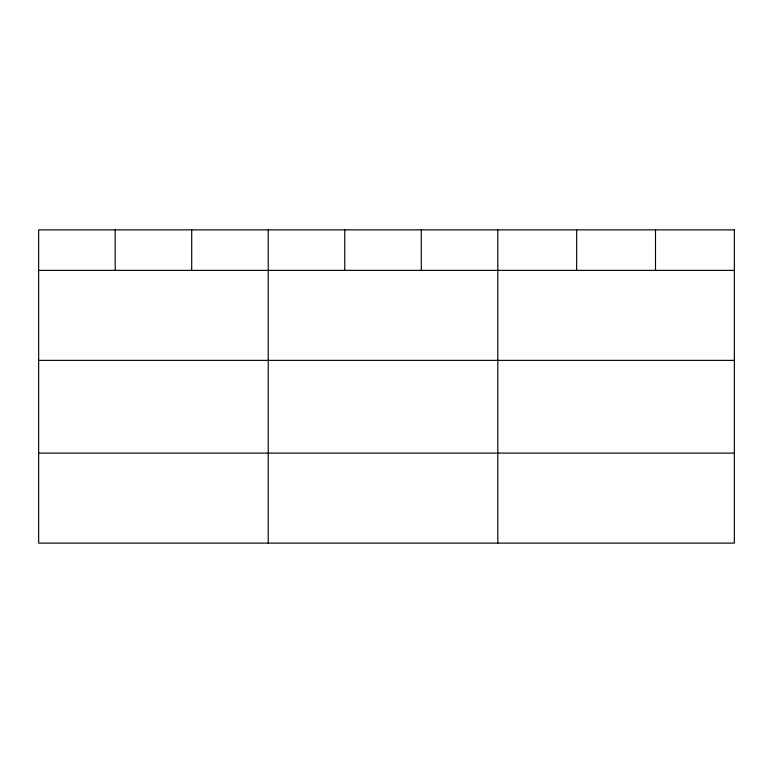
<?xml version="1.0" encoding="UTF-8"?>
<svg xmlns="http://www.w3.org/2000/svg" width="773" height="773" viewBox="0 0 773 773"><rect width="100%" height="100%" fill="white"/><g stroke="black" fill="none" stroke-linecap="round" stroke-linejoin="round"><path stroke-width="1.16" d="M38.65 270.376L734.35 270.376M38.65 360.382L734.35 360.382M38.65 453.113L734.35 453.113M655.504 229.881L655.504 270.376M576.658 229.881L576.658 270.376M497.812 229.881L497.812 543.119M421.285 229.881L421.285 270.376M344.758 229.881L344.758 270.376M268.231 229.881L268.231 543.119M191.704 229.881L191.704 270.376M115.177 229.881L115.177 270.376M734.35 229.881L38.65 229.881L38.65 543.119L734.35 543.119L734.35 229.881"/></g></svg>
